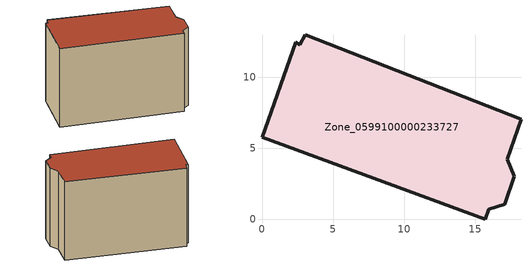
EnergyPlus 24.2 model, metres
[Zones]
Zone_0599100000233727
 floor ground (C_G): 17.09,1.07 15.95,0.7 15.72,0 0,5.79 2.39,12.45 2.65,12.29 3.03,13.01 18.23,7.06 17.25,4.24 17.74,3.04 z0
 wall outside (C_F): 15.95,0.7 17.09,1.07 17.74,3.04 17.25,4.24 18.23,7.06 3.03,13.01 2.65,12.29 2.39,12.45 0,5.79 15.72,0 15.95,0.7 z0:11.68
 roof outside (C_R): 2.65,12.29 2.39,12.45 0,5.79 15.72,0 15.95,0.7 17.09,1.07 17.74,3.04 17.25,4.24 18.23,7.06 3.03,13.01 z11.68
[BUILDING]
Pand.0599100000233727: North Axis=0; Terrain=City; Loads Convergence Tolerance Value=0.04; Temperature Convergence Tolerance Value=0.4; Solar Distribution=FullExterior; Maximum Number of Warmup Days=25; Minimum Number of Warmup Days=1
[Site:Location]
Rotterdam.The.Hague.AP_ZH_NLD Design_Conditions: Latitude=51.96; Longitude=4.45; Time Zone=1; Elevation=-4.5
[SITE:GROUNDTEMPERATURE:BUILDINGSURFACE]
18, 18, 18, 18, 18, 18, 18, 18, 18, 18, 18, 18
[MATERIAL] Thermal Absorptance=0.9; Solar Absorptance=0.7; Visible Absorptance=0.7
Name | Roughness | Thickness | Conductivity | Density | Specific Heat
G.D.1965 | MediumSmooth | 0.15 | 1 | 540 | 1210
F.D.1965 | Rough | 0.3 | 0.857143 | 1920 | 840
R.D.1965 | MediumRough | 0.2 | 0.08 | 1500 | 1000
[CONSTRUCTION]
C_G: G.D.1965
C_F: F.D.1965
C_R: R.D.1965
[ZONE]
Zone_0599100000233727: Type=1; Multiplier=1; Ceiling Height=Autocalculate; Volume=Autocalculate; Floor Area=autocalculate; Part of Total Floor Area=Yes
[ZONEINFILTRATION:DESIGNFLOWRATE]
Infil_Zone_0599100000233727: Zone or ZoneList or Space or SpaceList=Zone_0599100000233727; Schedule=AlwaysOn; Design Flow Rate Calculation Method=Flow/Area; Flow Rate per Floor Area=0.0042; Constant Term Coefficient=1; Temperature Term Coefficient=0; Velocity Term Coefficient=0; Velocity Squared Term Coefficient=0
[HVACTEMPLATE:ZONE:IDEALLOADSAIRSYSTEM]
Zone_0599100000233727: Maximum Heating Supply Air Temperature=50; Minimum Cooling Supply Air Temperature=13; Maximum Heating Supply Air Humidity Ratio=0.0156; Minimum Cooling Supply Air Humidity Ratio=0.0077; Heating Limit=NoLimit; Cooling Limit=NoLimit; Dehumidification Control Type=ConstantSensibleHeatRatio; Cooling Sensible Heat Ratio=0.7; Dehumidification Setpoint=60; Humidification Control Type=None; Humidification Setpoint=30; Outdoor Air Method=None; Outdoor Air Flow Rate per Person=0.00944; Outdoor Air Flow Rate per Zone Floor Area=0; Outdoor Air Flow Rate per Zone=0; Demand Controlled Ventilation Type=None; Outdoor Air Economizer Type=NoEconomizer; Heat Recovery Type=None; Sensible Heat Recovery Effectiveness=0.7; Latent Heat Recovery Effectiveness=0.65
[ZONECONTROL:THERMOSTAT]
ThermostatControl_Zone_0599100000233727: Zone or ZoneList=Zone_0599100000233727; Control Type Schedule=DualSetpointControlType; Control 1=Thermostat_Zone_0599100000233727; Temperature Difference Between Cutout And Setpoint=0
[THERMOSTATSETPOINT:DUALSETPOINT]
Thermostat_Zone_0599100000233727: Heating Setpoint Temperature Schedule=HeatingSetpoint_Zone_0599100000233727; Cooling Setpoint Temperature Schedule=CoolingSetpoint_Zone_0599100000233727
[SCHEDULE:COMPACT]
HeatingSetpoint_Zone_0599100000233727: Through: 12/31, For: AllDays, Until: 24:00, 21
CoolingSetpoint_Zone_0599100000233727: Through: 12/31, For: AllDays, Until: 24:00, 24
DualSetpointControlType: Through: 12/31, For: AllDays, Until: 24:00, 4
AlwaysOn: Through: 12/31, For: AllDays, Until: 24:00, 1
